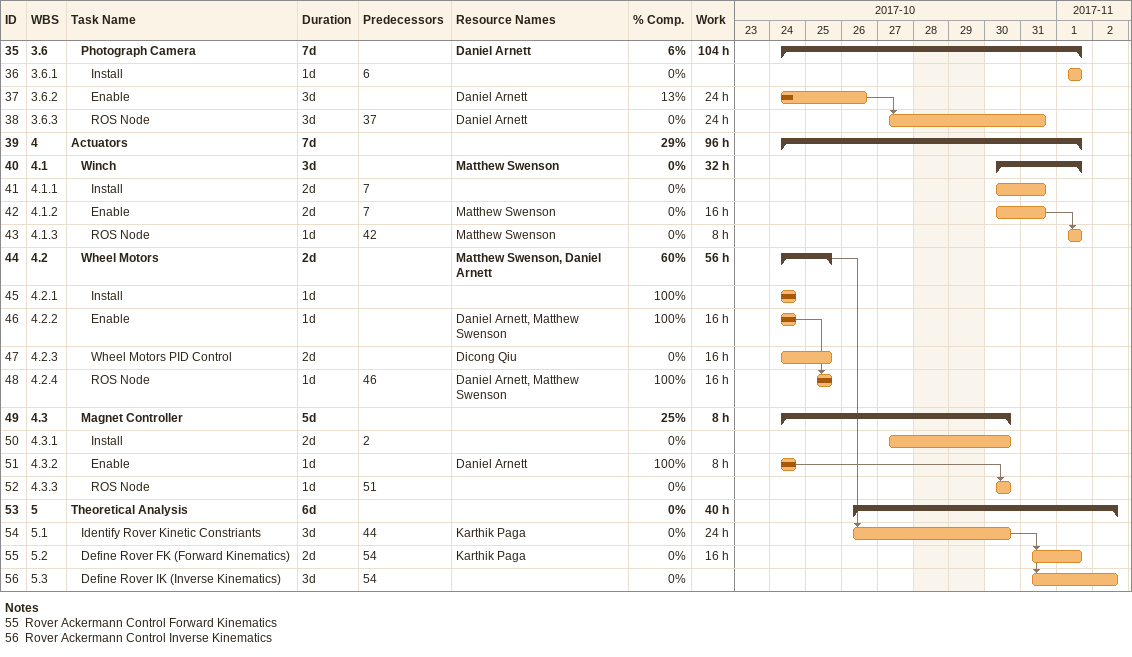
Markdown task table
| ID | WBS | Task | Duration | Start | Finish | Predecessors | Resources | % complete | Work (h) |
|---|---|---|---|---|---|---|---|---|---|
| 35 | 3.6 | **Photograph Camera** | 7d | 2017-10-24 | 2017-11-01 |  | Daniel Arnett | 6 | 104 |
| 36 | 3.6.1 | Install | 1d | 2017-11-01 | 2017-11-01 | 6 |  | 0 |  |
| 37 | 3.6.2 | Enable | 3d | 2017-10-24 | 2017-10-26 |  | Daniel Arnett | 13 | 24 |
| 38 | 3.6.3 | ROS Node | 3d | 2017-10-27 | 2017-10-31 | 37 | Daniel Arnett | 0 | 24 |
| 39 | 4 | **Actuators** | 7d | 2017-10-24 | 2017-11-01 |  |  | 29 | 96 |
| 40 | 4.1 | **Winch** | 3d | 2017-10-30 | 2017-11-01 |  | Matthew Swenson | 0 | 32 |
| 41 | 4.1.1 | Install | 2d | 2017-10-30 | 2017-10-31 | 7 |  | 0 |  |
| 42 | 4.1.2 | Enable | 2d | 2017-10-30 | 2017-10-31 | 7 | Matthew Swenson | 0 | 16 |
| 43 | 4.1.3 | ROS Node | 1d | 2017-11-01 | 2017-11-01 | 42 | Matthew Swenson | 0 | 8 |
| 44 | 4.2 | **Wheel Motors** | 2d | 2017-10-24 | 2017-10-25 |  | Matthew Swenson, Daniel Arnett | 60 | 56 |
| 45 | 4.2.1 | Install | 1d | 2017-10-24 | 2017-10-24 |  |  | 100 |  |
| 46 | 4.2.2 | Enable | 1d | 2017-10-24 | 2017-10-24 |  | Daniel Arnett, Matthew Swenson | 100 | 16 |
| 47 | 4.2.3 | Wheel Motors PID Control | 2d | 2017-10-24 | 2017-10-25 |  | Dicong Qiu | 0 | 16 |
| 48 | 4.2.4 | ROS Node | 1d | 2017-10-25 | 2017-10-25 | 46 | Daniel Arnett, Matthew Swenson | 100 | 16 |
| 49 | 4.3 | **Magnet Controller** | 5d | 2017-10-24 | 2017-10-30 |  |  | 25 | 8 |
| 50 | 4.3.1 | Install | 2d | 2017-10-27 | 2017-10-30 | 2 |  | 0 |  |
| 51 | 4.3.2 | Enable | 1d | 2017-10-24 | 2017-10-24 |  | Daniel Arnett | 100 | 8 |
| 52 | 4.3.3 | ROS Node | 1d | 2017-10-30 | 2017-10-30 | 51 |  | 0 |  |
| 53 | 5 | **Theoretical Analysis** | 6d | 2017-10-26 | 2017-11-02 |  |  | 0 | 40 |
| 54 | 5.1 | Identify Rover Kinetic Constriants | 3d | 2017-10-26 | 2017-10-30 | 44 | Karthik Paga | 0 | 24 |
| 55 | 5.2 | Define Rover FK (Forward Kinematics) | 2d | 2017-10-31 | 2017-11-01 | 54 | Karthik Paga | 0 | 16 |
| 56 | 5.3 | Define Rover IK (Inverse Kinematics) | 3d | 2017-10-31 | 2017-11-02 | 54 |  | 0 |  |

Notes
- 55: Rover Ackermann Control Forward Kinematics
- 56: Rover Ackermann Control Inverse Kinematics
